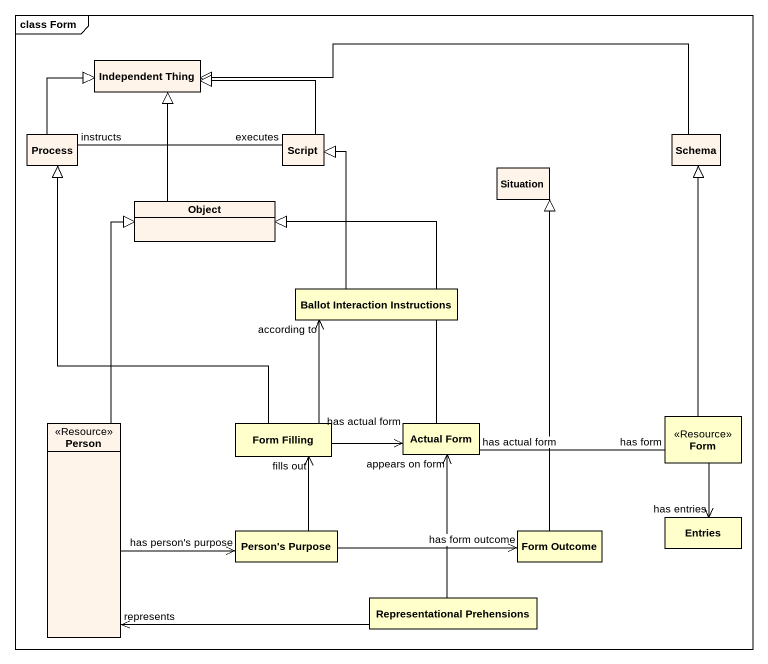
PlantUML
@startuml
mainframe class Form
hide circle
hide empty members
class "Independent Thing" as Independent_Thing #FFF4EA
class "Process" as Process_ #FFF4EA
class Script #FFF4EA
class Schema #FFF4EA
class Situation #FFF4EA
class "Object" as Object_ #FFF4EA
class "Ballot Interaction Instructions" as Ballot_Interaction
class Form <<Resource>>
class "Person" as Person_ <<Resource>> #FFF4EA
class "Form Filling" as Form_Filling
class "Actual Form" as Actual_Form
class "Person's Purpose" as Person_s_Purpose
class "Form Outcome" as Form_Outcome
class Entries
class "Representational Prehensions" as Representational_Prehensions
Process_ -up-|> Independent_Thing
Process_ "instructs" -right- "executes" Script
Script -left-|> Independent_Thing
Schema -left-|> Independent_Thing
Object_ -up-|> Independent_Thing
Ballot_Interaction -up-|> Script
Form -up-|> Schema
Form --> "has entries" Entries
Person_ -up-|> Object_
Person_ -right-> "has person's purpose" Person_s_Purpose
Form_Filling -up-|> Process_
Form_Filling -up-> "according to" Ballot_Interaction
Form_Filling -right-> "has actual form" Actual_Form
Actual_Form -up-|> Object_
Actual_Form "has actual form" -right- "has form" Form
Person_s_Purpose -up-> "fills out" Form_Filling
Person_s_Purpose -right-> "has form outcome" Form_Outcome
Form_Outcome -up-|> Situation
Representational_Prehensions -left-> "represents" Person_
Representational_Prehensions -up-> "appears on form" Actual_Form
@enduml
